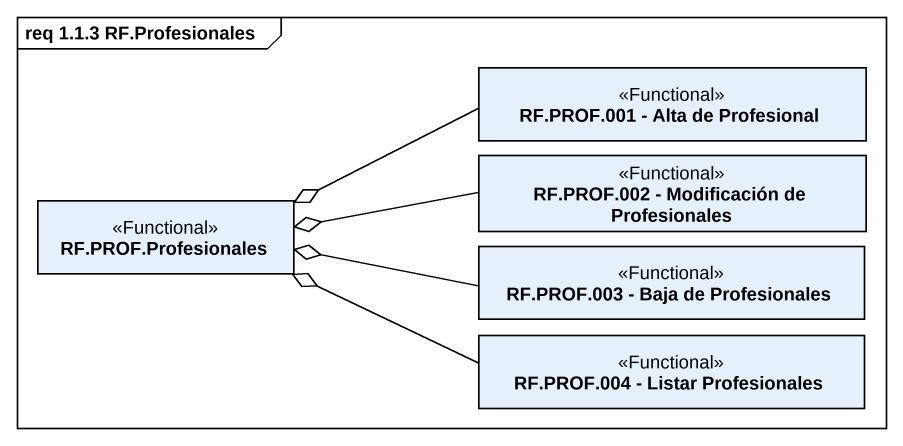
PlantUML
@startuml
mainframe req 1.1.3 RF.Profesionales
hide circle
hide empty members
class "RF.PROF.001 - Alta de Profesional" as RF_PROF_001_Alta_de <<Functional>>
class "RF.PROF.Profesionales" as RF_PROF_Profesionales <<Functional>>
class "RF.PROF.002 - Modificación de Profesionales" as RF_PROF_002_Modificación_de <<Functional>>
class "RF.PROF.003 - Baja de Profesionales" as RF_PROF_003_Baja_de <<Functional>>
class "RF.PROF.004 - Listar Profesionales" as RF_PROF_004_Listar <<Functional>>
RF_PROF_001_Alta_de -left-o RF_PROF_Profesionales
RF_PROF_002_Modificación_de -left-o RF_PROF_Profesionales
RF_PROF_003_Baja_de -left-o RF_PROF_Profesionales
RF_PROF_004_Listar -left-o RF_PROF_Profesionales
@enduml
